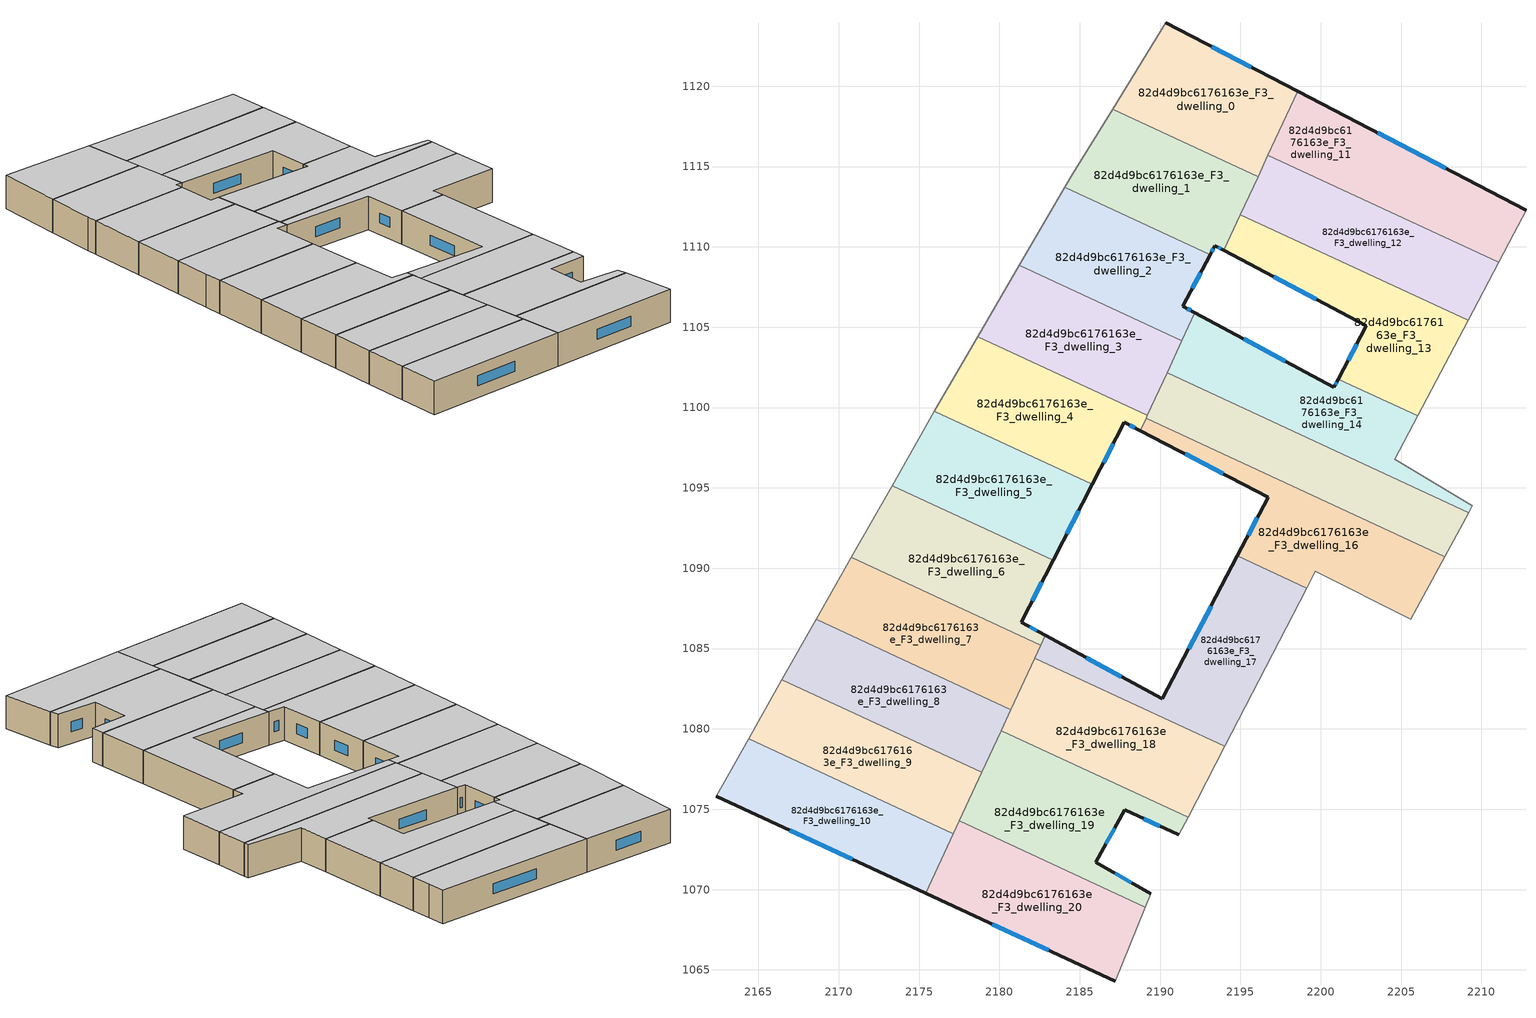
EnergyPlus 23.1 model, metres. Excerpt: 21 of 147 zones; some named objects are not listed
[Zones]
82d4d9bc6176163e_F3_dwelling_0
 floor to 82d4d9bc6176163e_F2_dwelling_0 (EU_floor_Construction): 2198.56,1119.68 2196.1,1114.38 2187.05,1118.58 2190.36,1123.94 z9
 wall outside (EU_wall_Construction): 2198.56,1119.68 2190.36,1123.94 z9:12
 wall to 82d4d9bc6176163e_F3_dwelling_1 (EU_wall_Construction): 2187.05,1118.58 2196.1,1114.38 z9:12
 wall adiabatic (EU_wall_Construction): 2190.36,1123.94 2187.05,1118.58 z9:12
 wall to 82d4d9bc6176163e_F3_dwelling_11 (EU_wall_Construction): 2196.72,1115.71 2198.56,1119.68 z9:12
 wall to 82d4d9bc6176163e_F3_dwelling_12 (EU_wall_Construction): 2196.1,1114.38 2196.72,1115.71 z9:12
 window (EU_Window_Construction): 2195.68,1121.17 2193.23,1122.45 z10.05:10.95
 ceiling to 82d4d9bc6176163e_F4_dwelling_0 (EU_floor_Construction): 2196.1,1114.38 2198.56,1119.68 2190.36,1123.94 2187.05,1118.58 z12
82d4d9bc6176163e_F3_dwelling_1
 floor to 82d4d9bc6176163e_F2_dwelling_1 (EU_floor_Construction): 2196.1,1114.38 2193.97,1109.78 2193.42,1110.07 2193.11,1109.5 2184.06,1113.7 2184.56,1114.54 2187.05,1118.58 z9
 wall outside (EU_wall_Construction): 2193.11,1109.5 2193.42,1110.07 2193.97,1109.78 z9:12
 wall to 82d4d9bc6176163e_F3_dwelling_2 (EU_wall_Construction): 2184.06,1113.7 2193.11,1109.5 z9:12
 wall adiabatic (EU_wall_Construction): 2187.05,1118.58 2184.56,1114.54 2184.06,1113.7 z9:12
 wall to 82d4d9bc6176163e_F3_dwelling_12 (EU_wall_Construction): 2195,1112.01 2196.1,1114.38 z9:12
 wall to 82d4d9bc6176163e_F3_dwelling_13 (EU_wall_Construction): 2193.97,1109.78 2195,1112.01 z9:12
 window (EU_Window_Construction): 2193.61,1109.97 2193.78,1109.88 / 2193.22,1109.7 2193.31,1109.87 z10.05:10.95
 ceiling to 82d4d9bc6176163e_F4_dwelling_1 (EU_floor_Construction): 2193.97,1109.78 2196.1,1114.38 2187.05,1118.58 2184.56,1114.54 2184.06,1113.7 2193.11,1109.5 2193.42,1110.07 z12
82d4d9bc6176163e_F3_dwelling_10
 floor to 82d4d9bc6176163e_F2_dwelling_10 (EU_floor_Construction): 2177.14,1073.49 2175.42,1069.77 2162.37,1075.82 2164.4,1079.4 z9
 wall outside (EU_wall_Construction): 2162.37,1075.82 2175.42,1069.77 z9:12
 wall adiabatic (EU_wall_Construction): 2164.4,1079.4 2162.37,1075.82 z9:12
 wall to 82d4d9bc6176163e_F3_dwelling_9 (EU_wall_Construction): 2177.14,1073.49 2164.4,1079.4 z9:12
 wall to 82d4d9bc6176163e_F3_dwelling_20 (EU_wall_Construction): 2175.42,1069.77 2177.14,1073.49 z9:12
 window (EU_Window_Construction): 2166.94,1073.7 2170.84,1071.89 z10.05:10.95
 ceiling to 82d4d9bc6176163e_F4_dwelling_10 (EU_floor_Construction): 2175.42,1069.77 2177.14,1073.49 2164.4,1079.4 2162.37,1075.82 z12
82d4d9bc6176163e_F3_dwelling_11
 floor to 82d4d9bc6176163e_F2_dwelling_11 (EU_floor_Construction): 2212.78,1112.29 2212.02,1110.81 2211.08,1109.04 2196.72,1115.71 2198.56,1119.68 z9
 wall outside (EU_wall_Construction): 2212.78,1112.29 2198.56,1119.68 z9:12
 wall adiabatic (EU_wall_Construction): 2211.08,1109.04 2212.02,1110.81 2212.78,1112.29 z9:12
 wall to 82d4d9bc6176163e_F3_dwelling_12 (EU_wall_Construction): 2196.72,1115.71 2211.08,1109.04 z9:12
 window (EU_Window_Construction): 2207.79,1114.88 2203.55,1117.09 z10.05:10.95
 ceiling to 82d4d9bc6176163e_F4_dwelling_11 (EU_floor_Construction): 2211.08,1109.04 2212.02,1110.81 2212.78,1112.29 2198.56,1119.68 2196.72,1115.71 z12
82d4d9bc6176163e_F3_dwelling_12
 floor to 82d4d9bc6176163e_F2_dwelling_12 (EU_floor_Construction): 2211.08,1109.04 2209.18,1105.44 2195.01,1112.01 2196.72,1115.71 z9
 wall to 82d4d9bc6176163e_F3_dwelling_13 (EU_wall_Construction): 2195.01,1112.01 2209.18,1105.44 z9:12
 wall adiabatic (EU_wall_Construction): 2209.18,1105.44 2211.08,1109.04 z9:12
 ceiling to 82d4d9bc6176163e_F4_dwelling_12 (EU_floor_Construction): 2209.18,1105.44 2211.08,1109.04 2196.72,1115.71 2195.01,1112.01 z12
82d4d9bc6176163e_F3_dwelling_13
 floor to 82d4d9bc6176163e_F2_dwelling_13 (EU_floor_Construction): 2209.18,1105.44 2206.03,1099.48 2201.09,1101.77 2202.85,1105.1 2193.97,1109.78 2195.01,1112.01 z9
 wall outside (EU_wall_Construction): 2193.97,1109.78 2202.85,1105.1 2201.09,1101.77 z9:12
 wall adiabatic (EU_wall_Construction): 2206.03,1099.48 2209.18,1105.44 z9:12
 wall to 82d4d9bc6176163e_F3_dwelling_14 (EU_wall_Construction): 2201.09,1101.77 2206.03,1099.48 z9:12
 window (EU_Window_Construction): 2202.23,1103.94 2201.71,1102.94 / 2197.08,1108.14 2199.73,1106.74 z10.05:10.95
 ceiling to 82d4d9bc6176163e_F4_dwelling_13 (EU_floor_Construction): 2206.03,1099.48 2209.18,1105.44 2195.01,1112.01 2193.97,1109.78 2202.85,1105.1 2201.09,1101.77 z12
82d4d9bc6176163e_F3_dwelling_14
 floor to 82d4d9bc6176163e_F2_dwelling_14 (EU_floor_Construction): 2206.03,1099.48 2204.6,1096.77 2209.44,1093.89 2209.2,1093.46 2190.44,1102.16 2192.17,1105.9 2200.82,1101.25 2201.09,1101.77 z9
 wall outside (EU_wall_Construction): 2201.09,1101.77 2200.82,1101.25 2192.17,1105.9 z9:12
 wall adiabatic (EU_wall_Construction): 2209.2,1093.46 2209.44,1093.89 2204.6,1096.77 2206.03,1099.48 z9:12
 wall to 82d4d9bc6176163e_F3_dwelling_15 (EU_wall_Construction): 2190.44,1102.16 2209.2,1093.46 z9:12
 wall to 82d4d9bc6176163e_F3_dwelling_3 (EU_wall_Construction): 2191.36,1104.15 2190.44,1102.16 z9:12
 wall to 82d4d9bc6176163e_F3_dwelling_2 (EU_wall_Construction): 2192.17,1105.9 2191.36,1104.15 z9:12
 window (EU_Window_Construction): 2197.78,1102.88 2195.2,1104.27 / 2200.99,1101.59 2200.91,1101.43 z10.05:10.95
 ceiling to 82d4d9bc6176163e_F4_dwelling_14 (EU_floor_Construction): 2209.2,1093.46 2209.44,1093.89 2204.6,1096.77 2206.03,1099.48 2201.09,1101.77 2200.82,1101.25 2192.17,1105.9 2190.44,1102.16 z12
82d4d9bc6176163e_F3_dwelling_15
 floor to 82d4d9bc6176163e_F2_dwelling_15 (EU_floor_Construction): 2209.2,1093.46 2207.72,1090.72 2189.13,1099.34 2190.44,1102.16 z9
 wall adiabatic (EU_wall_Construction): 2207.72,1090.72 2209.2,1093.46 z9:12
 wall to 82d4d9bc6176163e_F3_dwelling_16 (EU_wall_Construction): 2189.13,1099.34 2207.72,1090.72 z9:12
 wall to 82d4d9bc6176163e_F3_dwelling_4 (EU_wall_Construction): 2189.21,1099.52 2189.13,1099.34 z9:12
 wall to 82d4d9bc6176163e_F3_dwelling_3 (EU_wall_Construction): 2190.44,1102.16 2189.21,1099.52 z9:12
 ceiling to 82d4d9bc6176163e_F4_dwelling_15 (EU_floor_Construction): 2207.72,1090.72 2209.2,1093.46 2190.44,1102.16 2189.13,1099.34 z12
82d4d9bc6176163e_F3_dwelling_16
 floor to 82d4d9bc6176163e_F2_dwelling_16 (EU_floor_Construction): 2207.72,1090.72 2205.61,1086.82 2199.67,1089.8 2199.13,1088.77 2194.81,1090.77 2196.73,1094.41 2188.77,1098.57 2189.13,1099.34 z9
 wall outside (EU_wall_Construction): 2188.77,1098.57 2196.73,1094.41 2194.81,1090.77 z9:12
 wall to 82d4d9bc6176163e_F3_dwelling_17 (EU_wall_Construction): 2194.81,1090.77 2199.13,1088.77 z9:12
 wall adiabatic (EU_wall_Construction): 2199.13,1088.77 2199.67,1089.8 2205.61,1086.82 2207.72,1090.72 z9:12
 wall to 82d4d9bc6176163e_F3_dwelling_4 (EU_wall_Construction): 2189.13,1099.34 2188.77,1098.57 z9:12
 window (EU_Window_Construction): 2196.05,1093.14 2195.48,1092.05 / 2191.56,1097.11 2193.94,1095.87 z10.05:10.95
 ceiling to 82d4d9bc6176163e_F4_dwelling_16 (EU_floor_Construction): 2205.61,1086.82 2207.72,1090.72 2189.13,1099.34 2188.77,1098.57 2196.73,1094.41 2194.81,1090.77 2199.13,1088.77 2199.67,1089.8 z12
82d4d9bc6176163e_F3_dwelling_17
 floor to 82d4d9bc6176163e_F2_dwelling_17 (EU_floor_Construction): 2199.13,1088.77 2194.03,1078.91 2182.2,1084.39 2182.86,1085.83 2190.14,1081.87 2194.81,1090.77 z9
 wall outside (EU_wall_Construction): 2194.81,1090.77 2190.14,1081.87 2182.86,1085.83 z9:12
 wall adiabatic (EU_wall_Construction): 2194.03,1078.91 2199.13,1088.77 z9:12
 wall to 82d4d9bc6176163e_F3_dwelling_18 (EU_wall_Construction): 2182.2,1084.39 2194.03,1078.91 z9:12
 wall to 82d4d9bc6176163e_F3_dwelling_7 (EU_wall_Construction): 2182.58,1085.21 2182.2,1084.39 z9:12
 wall to 82d4d9bc6176163e_F3_dwelling_6 (EU_wall_Construction): 2182.86,1085.83 2182.58,1085.21 z9:12
 window (EU_Window_Construction): 2187.59,1083.26 2185.41,1084.44 / 2193.17,1087.65 2191.78,1084.99 z10.05:10.95
 ceiling to 82d4d9bc6176163e_F4_dwelling_17 (EU_floor_Construction): 2194.03,1078.91 2199.13,1088.77 2194.81,1090.77 2190.14,1081.87 2182.86,1085.83 2182.2,1084.39 z12
82d4d9bc6176163e_F3_dwelling_18
 floor to 82d4d9bc6176163e_F2_dwelling_18 (EU_floor_Construction): 2194.03,1078.91 2191.75,1074.5 2180.11,1079.9 2182.2,1084.39 z9
 wall adiabatic (EU_wall_Construction): 2191.75,1074.5 2194.03,1078.91 z9:12
 wall to 82d4d9bc6176163e_F3_dwelling_19 (EU_wall_Construction): 2180.11,1079.9 2191.75,1074.5 z9:12
 wall to 82d4d9bc6176163e_F3_dwelling_8 (EU_wall_Construction): 2180.72,1081.2 2180.11,1079.9 z9:12
 wall to 82d4d9bc6176163e_F3_dwelling_7 (EU_wall_Construction): 2182.2,1084.39 2180.72,1081.2 z9:12
 ceiling to 82d4d9bc6176163e_F4_dwelling_18 (EU_floor_Construction): 2191.75,1074.5 2194.03,1078.91 2182.2,1084.39 2180.11,1079.9 z12
82d4d9bc6176163e_F3_dwelling_19
 floor to 82d4d9bc6176163e_F2_dwelling_19 (EU_floor_Construction): 2191.75,1074.5 2191.18,1073.4 2187.8,1074.97 2186.01,1071.7 2189.42,1069.73 2189.08,1068.92 2177.51,1074.28 2180.11,1079.9 z9
 wall outside (EU_wall_Construction): 2189.42,1069.73 2186.01,1071.7 2187.8,1074.97 2191.18,1073.4 z9:12
 wall adiabatic (EU_wall_Construction): 2189.08,1068.92 2189.42,1069.73 / 2191.18,1073.4 2191.75,1074.5 z9:12
 wall to 82d4d9bc6176163e_F3_dwelling_20 (EU_wall_Construction): 2177.51,1074.28 2189.08,1068.92 z9:12
 wall to 82d4d9bc6176163e_F3_dwelling_9 (EU_wall_Construction): 2178.9,1077.29 2177.51,1074.28 z9:12
 wall to 82d4d9bc6176163e_F3_dwelling_8 (EU_wall_Construction): 2180.11,1079.9 2178.9,1077.29 z9:12
 window (EU_Window_Construction): 2188.22,1070.42 2187.2,1071.01 / 2188.98,1074.42 2189.99,1073.95 / 2186.63,1072.85 2187.17,1073.83 z10.05:10.95
 ceiling to 82d4d9bc6176163e_F4_dwelling_19 (EU_floor_Construction): 2189.42,1069.73 2186.01,1071.7 2187.8,1074.97 2191.18,1073.4 2191.75,1074.5 2180.11,1079.9 2177.51,1074.28 2189.08,1068.92 z12
82d4d9bc6176163e_F3_dwelling_2
 floor to 82d4d9bc6176163e_F2_dwelling_2 (EU_floor_Construction): 2193.11,1109.5 2191.43,1106.3 2192.17,1105.9 2191.36,1104.15 2181.23,1108.85 2184.06,1113.7 z9
 wall outside (EU_wall_Construction): 2192.17,1105.9 2191.43,1106.3 2193.11,1109.5 z9:12
 wall to 82d4d9bc6176163e_F3_dwelling_3 (EU_wall_Construction): 2181.23,1108.85 2191.36,1104.15 z9:12
 wall adiabatic (EU_wall_Construction): 2184.06,1113.7 2181.23,1108.85 z9:12
 window (EU_Window_Construction): 2191.91,1106.04 2191.69,1106.16 / 2192.02,1107.42 2192.52,1108.38 z10.05:10.95
 ceiling to 82d4d9bc6176163e_F4_dwelling_2 (EU_floor_Construction): 2191.36,1104.15 2192.17,1105.9 2191.43,1106.3 2193.11,1109.5 2184.06,1113.7 2181.23,1108.85 z12
82d4d9bc6176163e_F3_dwelling_20
 floor to 82d4d9bc6176163e_F2_dwelling_20 (EU_floor_Construction): 2189.08,1068.92 2187.21,1064.3 2175.42,1069.77 2177.51,1074.28 z9
 wall outside (EU_wall_Construction): 2175.42,1069.77 2187.21,1064.3 z9:12
 wall adiabatic (EU_wall_Construction): 2187.21,1064.3 2189.08,1068.92 z9:12
 wall to 82d4d9bc6176163e_F3_dwelling_9 (EU_wall_Construction): 2177.51,1074.28 2177.14,1073.49 z9:12
 window (EU_Window_Construction): 2179.55,1067.85 2183.07,1066.22 z10.05:10.95
 ceiling to 82d4d9bc6176163e_F4_dwelling_20 (EU_floor_Construction): 2187.21,1064.3 2189.08,1068.92 2177.51,1074.28 2175.42,1069.77 z12
82d4d9bc6176163e_F3_dwelling_3
 floor to 82d4d9bc6176163e_F2_dwelling_3 (EU_floor_Construction): 2191.36,1104.15 2189.21,1099.52 2178.65,1104.42 2181.23,1108.85 z9
 wall to 82d4d9bc6176163e_F3_dwelling_4 (EU_wall_Construction): 2178.65,1104.42 2189.21,1099.52 z9:12
 wall adiabatic (EU_wall_Construction): 2181.23,1108.85 2178.65,1104.42 z9:12
 ceiling to 82d4d9bc6176163e_F4_dwelling_3 (EU_floor_Construction): 2189.21,1099.52 2191.36,1104.15 2181.23,1108.85 2178.65,1104.42 z12
82d4d9bc6176163e_F3_dwelling_4
 floor to 82d4d9bc6176163e_F2_dwelling_4 (EU_floor_Construction): 2189.21,1099.52 2188.77,1098.57 2187.78,1099.09 2185.79,1095.22 2175.96,1099.78 2176.81,1101.26 2178.65,1104.42 z9
 wall outside (EU_wall_Construction): 2185.79,1095.22 2187.78,1099.09 2188.77,1098.57 z9:12
 wall adiabatic (EU_wall_Construction): 2178.65,1104.42 2176.81,1101.26 2175.96,1099.78 z9:12
 wall to 82d4d9bc6176163e_F3_dwelling_5 (EU_wall_Construction): 2175.96,1099.78 2185.79,1095.22 z9:12
 window (EU_Window_Construction): 2188.13,1098.91 2188.42,1098.75 / 2186.48,1096.58 2187.08,1097.74 z10.05:10.95
 ceiling to 82d4d9bc6176163e_F4_dwelling_4 (EU_floor_Construction): 2188.77,1098.57 2189.21,1099.52 2178.65,1104.42 2176.81,1101.26 2175.96,1099.78 2185.79,1095.22 2187.78,1099.09 z12
82d4d9bc6176163e_F3_dwelling_5
 floor to 82d4d9bc6176163e_F2_dwelling_5 (EU_floor_Construction): 2185.79,1095.22 2183.34,1090.49 2173.33,1095.13 2175.96,1099.78 z9
 wall outside (EU_wall_Construction): 2183.34,1090.49 2185.79,1095.22 z9:12
 wall to 82d4d9bc6176163e_F3_dwelling_6 (EU_wall_Construction): 2173.33,1095.13 2183.34,1090.49 z9:12
 wall adiabatic (EU_wall_Construction): 2175.96,1099.78 2173.33,1095.13 z9:12
 window (EU_Window_Construction): 2184.2,1092.15 2184.93,1093.56 z10.05:10.95
 ceiling to 82d4d9bc6176163e_F4_dwelling_5 (EU_floor_Construction): 2183.34,1090.49 2185.79,1095.22 2175.96,1099.78 2173.33,1095.13 z12
82d4d9bc6176163e_F3_dwelling_6
 floor to 82d4d9bc6176163e_F2_dwelling_6 (EU_floor_Construction): 2183.34,1090.49 2181.37,1086.64 2182.86,1085.83 2182.58,1085.21 2170.8,1090.67 2173.33,1095.13 z9
 wall outside (EU_wall_Construction): 2182.86,1085.83 2181.37,1086.64 2183.34,1090.49 z9:12
 wall to 82d4d9bc6176163e_F3_dwelling_7 (EU_wall_Construction): 2170.8,1090.67 2182.58,1085.21 z9:12
 wall adiabatic (EU_wall_Construction): 2173.33,1095.13 2170.8,1090.67 z9:12
 window (EU_Window_Construction): 2182.34,1086.12 2181.89,1086.36 / 2182.06,1087.99 2182.65,1089.14 z10.05:10.95
 ceiling to 82d4d9bc6176163e_F4_dwelling_6 (EU_floor_Construction): 2182.58,1085.21 2182.86,1085.83 2181.37,1086.64 2183.34,1090.49 2173.33,1095.13 2170.8,1090.67 z12
82d4d9bc6176163e_F3_dwelling_7
 floor to 82d4d9bc6176163e_F2_dwelling_7 (EU_floor_Construction): 2182.58,1085.21 2180.71,1081.2 2168.6,1086.82 2170.8,1090.67 z9
 wall to 82d4d9bc6176163e_F3_dwelling_8 (EU_wall_Construction): 2168.6,1086.82 2180.71,1081.2 z9:12
 wall adiabatic (EU_wall_Construction): 2170.8,1090.67 2168.6,1086.82 z9:12
 ceiling to 82d4d9bc6176163e_F4_dwelling_7 (EU_floor_Construction): 2180.71,1081.2 2182.58,1085.21 2170.8,1090.67 2168.6,1086.82 z12
82d4d9bc6176163e_F3_dwelling_8
 floor to 82d4d9bc6176163e_F2_dwelling_8 (EU_floor_Construction): 2180.71,1081.2 2178.9,1077.29 2166.47,1083.06 2168.6,1086.82 z9
 wall to 82d4d9bc6176163e_F3_dwelling_9 (EU_wall_Construction): 2166.47,1083.06 2178.9,1077.29 z9:12
 wall adiabatic (EU_wall_Construction): 2168.6,1086.82 2166.47,1083.06 z9:12
 ceiling to 82d4d9bc6176163e_F4_dwelling_8 (EU_floor_Construction): 2178.9,1077.29 2180.71,1081.2 2168.6,1086.82 2166.47,1083.06 z12
82d4d9bc6176163e_F3_dwelling_9
 floor to 82d4d9bc6176163e_F2_dwelling_9 (EU_floor_Construction): 2178.9,1077.29 2177.14,1073.49 2164.4,1079.4 2166.47,1083.06 z9
 wall adiabatic (EU_wall_Construction): 2166.47,1083.06 2164.4,1079.4 z9:12
 ceiling to 82d4d9bc6176163e_F4_dwelling_9 (EU_floor_Construction): 2177.14,1073.49 2178.9,1077.29 2166.47,1083.06 2164.4,1079.4 z12
[Building]
EU S2 Campaign: North Axis=0; Terrain=City; Solar Distribution=FullExterior
[Site:Location]
Bologna: Latitude=44.5; Longitude=11.25; Time Zone=1; Elevation=37
[SizingPeriod:WeatherFileDays]
AnnualSizingPeriod: Begin Month=1; Begin Day of Month=1; End Month=12; End Day of Month=31; Day of Week for Start Day=Monday; Use Weather File Daylight Saving Period=No; Use Weather File Rain and Snow Indicators=No
[MATERIAL]
EU_InternalMass_Material: Roughness=MediumRough; Thickness=0.1; Conductivity=1; Density=1800; Specific Heat=900; Thermal Absorptance=0.9; Solar Absorptance=0.7; Visible Absorptance=0.7
[MATERIAL:NOMASS] Roughness=MediumRough; Thermal Absorptance=0.9; Solar Absorptance=0.7; Visible Absorptance=0.7
Name | Thermal Resistance
EU_wall_NoMass | 0.890213
EU_floor_NoMass | 0.79516
[WINDOWMATERIAL:SIMPLEGLAZINGSYSTEM]
EU_Window_SimpleGlazing: UFactor=4.49146; Solar Heat Gain Coefficient=0.85; Visible Transmittance=0.85
[CONSTRUCTION]
EU_wall_Construction: EU_wall_NoMass
EU_floor_Construction: EU_floor_NoMass
EU_Window_Construction: EU_Window_SimpleGlazing
EU_InternalMass_Construction: EU_InternalMass_Material
[ZONE] Type=1; Multiplier=1; Ceiling Height=autocalculate; Floor Area=autocalculate; Part of Total Floor Area=Yes
Name | Volume
82d4d9bc6176163e_F3_dwelling_0; 82d4d9bc6176163e_F3_dwelling_5; 82d4d9bc6176163e_F3_dwelling_9 | 174.677
82d4d9bc6176163e_F3_dwelling_1 | 174.683
82d4d9bc6176163e_F3_dwelling_10 | 174.68
82d4d9bc6176163e_F3_dwelling_11 | 192.13
82d4d9bc6176163e_F3_dwelling_12 | 192.109
82d4d9bc6176163e_F3_dwelling_13 | 192.175
82d4d9bc6176163e_F3_dwelling_14 | 192.135
82d4d9bc6176163e_F3_dwelling_15 | 192.149
82d4d9bc6176163e_F3_dwelling_16 | 192.125
82d4d9bc6176163e_F3_dwelling_17 | 192.091
82d4d9bc6176163e_F3_dwelling_18 | 192.19
82d4d9bc6176163e_F3_dwelling_19 | 192.108
82d4d9bc6176163e_F3_dwelling_2 | 174.659
82d4d9bc6176163e_F3_dwelling_20 | 192.158
82d4d9bc6176163e_F3_dwelling_3 | 174.689
82d4d9bc6176163e_F3_dwelling_4 | 174.675
82d4d9bc6176163e_F3_dwelling_6 | 174.65
82d4d9bc6176163e_F3_dwelling_7 | 174.697
82d4d9bc6176163e_F3_dwelling_8 | 174.664
[INTERNALMASS] Construction=EU_InternalMass_Construction
Name | Zone or ZoneList | Surface Area
82d4d9bc6176163e_F3_dwelling_0_EU_InternalMass | 82d4d9bc6176163e_F3_dwelling_0 | 58.2256
82d4d9bc6176163e_F3_dwelling_1_EU_InternalMass | 82d4d9bc6176163e_F3_dwelling_1 | 58.2282
82d4d9bc6176163e_F3_dwelling_2_EU_InternalMass | 82d4d9bc6176163e_F3_dwelling_2 | 58.2197
82d4d9bc6176163e_F3_dwelling_3_EU_InternalMass | 82d4d9bc6176163e_F3_dwelling_3 | 58.2299
82d4d9bc6176163e_F3_dwelling_4_EU_InternalMass | 82d4d9bc6176163e_F3_dwelling_4 | 58.2249
82d4d9bc6176163e_F3_dwelling_5_EU_InternalMass | 82d4d9bc6176163e_F3_dwelling_5 | 58.2256
82d4d9bc6176163e_F3_dwelling_6_EU_InternalMass | 82d4d9bc6176163e_F3_dwelling_6 | 58.2166
82d4d9bc6176163e_F3_dwelling_7_EU_InternalMass | 82d4d9bc6176163e_F3_dwelling_7 | 58.2326
82d4d9bc6176163e_F3_dwelling_8_EU_InternalMass | 82d4d9bc6176163e_F3_dwelling_8 | 58.221
82d4d9bc6176163e_F3_dwelling_9_EU_InternalMass | 82d4d9bc6176163e_F3_dwelling_9 | 58.2258
82d4d9bc6176163e_F3_dwelling_10_EU_InternalMass | 82d4d9bc6176163e_F3_dwelling_10 | 58.2263
82d4d9bc6176163e_F3_dwelling_11_EU_InternalMass | 82d4d9bc6176163e_F3_dwelling_11 | 64.0431
82d4d9bc6176163e_F3_dwelling_12_EU_InternalMass | 82d4d9bc6176163e_F3_dwelling_12 | 64.0367
82d4d9bc6176163e_F3_dwelling_13_EU_InternalMass | 82d4d9bc6176163e_F3_dwelling_13 | 64.0586
82d4d9bc6176163e_F3_dwelling_14_EU_InternalMass | 82d4d9bc6176163e_F3_dwelling_14 | 64.0445
82d4d9bc6176163e_F3_dwelling_15_EU_InternalMass | 82d4d9bc6176163e_F3_dwelling_15 | 64.05
82d4d9bc6176163e_F3_dwelling_16_EU_InternalMass | 82d4d9bc6176163e_F3_dwelling_16 | 64.0419
82d4d9bc6176163e_F3_dwelling_17_EU_InternalMass | 82d4d9bc6176163e_F3_dwelling_17 | 64.0303
82d4d9bc6176163e_F3_dwelling_18_EU_InternalMass | 82d4d9bc6176163e_F3_dwelling_18 | 64.0635
82d4d9bc6176163e_F3_dwelling_19_EU_InternalMass | 82d4d9bc6176163e_F3_dwelling_19 | 64.0353
82d4d9bc6176163e_F3_dwelling_20_EU_InternalMass | 82d4d9bc6176163e_F3_dwelling_20 | 64.0557
[OTHEREQUIPMENT] Fuel Type=Electricity; Design Level Calculation Method=Watts/Area; Power per Zone Floor Area=1; Fraction Latent=0; Fraction Radiant=0; Fraction Lost=0; Carbon Dioxide Generation Rate=0; EndUse Subcategory=EU_Step8_InternalGains
Name | Zone or ZoneList or Space or SpaceList | Schedule
EU_Step8_InternalGain_82d4d9bc6176163e_F3_dwelling_0_f000 | 82d4d9bc6176163e_F3_dwelling_0 | EU_Step8_GainSchedule_82d4d9bc6176163e_F3_dwelling_0_f000
EU_Step8_InternalGain_82d4d9bc6176163e_F3_dwelling_1_f000 | 82d4d9bc6176163e_F3_dwelling_1 | EU_Step8_GainSchedule_82d4d9bc6176163e_F3_dwelling_1_f000
EU_Step8_InternalGain_82d4d9bc6176163e_F3_dwelling_2_f000 | 82d4d9bc6176163e_F3_dwelling_2 | EU_Step8_GainSchedule_82d4d9bc6176163e_F3_dwelling_2_f000
EU_Step8_InternalGain_82d4d9bc6176163e_F3_dwelling_3_f000 | 82d4d9bc6176163e_F3_dwelling_3 | EU_Step8_GainSchedule_82d4d9bc6176163e_F3_dwelling_3_f000
EU_Step8_InternalGain_82d4d9bc6176163e_F3_dwelling_4_f000 | 82d4d9bc6176163e_F3_dwelling_4 | EU_Step8_GainSchedule_82d4d9bc6176163e_F3_dwelling_4_f000
EU_Step8_InternalGain_82d4d9bc6176163e_F3_dwelling_5_f000 | 82d4d9bc6176163e_F3_dwelling_5 | EU_Step8_GainSchedule_82d4d9bc6176163e_F3_dwelling_5_f000
EU_Step8_InternalGain_82d4d9bc6176163e_F3_dwelling_6_f000 | 82d4d9bc6176163e_F3_dwelling_6 | EU_Step8_GainSchedule_82d4d9bc6176163e_F3_dwelling_6_f000
EU_Step8_InternalGain_82d4d9bc6176163e_F3_dwelling_7_f000 | 82d4d9bc6176163e_F3_dwelling_7 | EU_Step8_GainSchedule_82d4d9bc6176163e_F3_dwelling_7_f000
EU_Step8_InternalGain_82d4d9bc6176163e_F3_dwelling_8_f000 | 82d4d9bc6176163e_F3_dwelling_8 | EU_Step8_GainSchedule_82d4d9bc6176163e_F3_dwelling_8_f000
EU_Step8_InternalGain_82d4d9bc6176163e_F3_dwelling_9_f000 | 82d4d9bc6176163e_F3_dwelling_9 | EU_Step8_GainSchedule_82d4d9bc6176163e_F3_dwelling_9_f000
EU_Step8_InternalGain_82d4d9bc6176163e_F3_dwelling_10_f000 | 82d4d9bc6176163e_F3_dwelling_10 | EU_Step8_GainSchedule_82d4d9bc6176163e_F3_dwelling_10_f000
EU_Step8_InternalGain_82d4d9bc6176163e_F3_dwelling_11_f000 | 82d4d9bc6176163e_F3_dwelling_11 | EU_Step8_GainSchedule_82d4d9bc6176163e_F3_dwelling_11_f000
EU_Step8_InternalGain_82d4d9bc6176163e_F3_dwelling_12_f000 | 82d4d9bc6176163e_F3_dwelling_12 | EU_Step8_GainSchedule_82d4d9bc6176163e_F3_dwelling_12_f000
EU_Step8_InternalGain_82d4d9bc6176163e_F3_dwelling_13_f000 | 82d4d9bc6176163e_F3_dwelling_13 | EU_Step8_GainSchedule_82d4d9bc6176163e_F3_dwelling_13_f000
EU_Step8_InternalGain_82d4d9bc6176163e_F3_dwelling_14_f000 | 82d4d9bc6176163e_F3_dwelling_14 | EU_Step8_GainSchedule_82d4d9bc6176163e_F3_dwelling_14_f000
EU_Step8_InternalGain_82d4d9bc6176163e_F3_dwelling_15_f000 | 82d4d9bc6176163e_F3_dwelling_15 | EU_Step8_GainSchedule_82d4d9bc6176163e_F3_dwelling_15_f000
EU_Step8_InternalGain_82d4d9bc6176163e_F3_dwelling_16_f000 | 82d4d9bc6176163e_F3_dwelling_16 | EU_Step8_GainSchedule_82d4d9bc6176163e_F3_dwelling_16_f000
EU_Step8_InternalGain_82d4d9bc6176163e_F3_dwelling_17_f000 | 82d4d9bc6176163e_F3_dwelling_17 | EU_Step8_GainSchedule_82d4d9bc6176163e_F3_dwelling_17_f000
EU_Step8_InternalGain_82d4d9bc6176163e_F3_dwelling_18_f000 | 82d4d9bc6176163e_F3_dwelling_18 | EU_Step8_GainSchedule_82d4d9bc6176163e_F3_dwelling_18_f000
EU_Step8_InternalGain_82d4d9bc6176163e_F3_dwelling_19_f000 | 82d4d9bc6176163e_F3_dwelling_19 | EU_Step8_GainSchedule_82d4d9bc6176163e_F3_dwelling_19_f000
EU_Step8_InternalGain_82d4d9bc6176163e_F3_dwelling_20_f000 | 82d4d9bc6176163e_F3_dwelling_20 | EU_Step8_GainSchedule_82d4d9bc6176163e_F3_dwelling_20_f000
[ZONEVENTILATION:DESIGNFLOWRATE] Schedule=EU_AlwaysOn; Design Flow Rate Calculation Method=AirChanges/Hour; Air Changes per Hour=0.718634; Ventilation Type=Natural; Fan Pressure Rise=0; Fan Total Efficiency=1; Constant Term Coefficient=1; Temperature Term Coefficient=0; Velocity Term Coefficient=0; Velocity Squared Term Coefficient=0; Minimum Indoor Temperature=-100; Maximum Indoor Temperature=100; Delta Temperature=-100; Minimum Outdoor Temperature=-100; Maximum Outdoor Temperature=100; Maximum Wind Speed=40
Name | Zone or ZoneList or Space or SpaceList
EU_ConstantAir_82d4d9bc6176163e_F3_dwelling_0 | 82d4d9bc6176163e_F3_dwelling_0
EU_ConstantAir_82d4d9bc6176163e_F3_dwelling_1 | 82d4d9bc6176163e_F3_dwelling_1
EU_ConstantAir_82d4d9bc6176163e_F3_dwelling_2 | 82d4d9bc6176163e_F3_dwelling_2
EU_ConstantAir_82d4d9bc6176163e_F3_dwelling_3 | 82d4d9bc6176163e_F3_dwelling_3
EU_ConstantAir_82d4d9bc6176163e_F3_dwelling_4 | 82d4d9bc6176163e_F3_dwelling_4
EU_ConstantAir_82d4d9bc6176163e_F3_dwelling_5 | 82d4d9bc6176163e_F3_dwelling_5
EU_ConstantAir_82d4d9bc6176163e_F3_dwelling_6 | 82d4d9bc6176163e_F3_dwelling_6
EU_ConstantAir_82d4d9bc6176163e_F3_dwelling_7 | 82d4d9bc6176163e_F3_dwelling_7
EU_ConstantAir_82d4d9bc6176163e_F3_dwelling_8 | 82d4d9bc6176163e_F3_dwelling_8
EU_ConstantAir_82d4d9bc6176163e_F3_dwelling_9 | 82d4d9bc6176163e_F3_dwelling_9
EU_ConstantAir_82d4d9bc6176163e_F3_dwelling_10 | 82d4d9bc6176163e_F3_dwelling_10
EU_ConstantAir_82d4d9bc6176163e_F3_dwelling_11 | 82d4d9bc6176163e_F3_dwelling_11
EU_ConstantAir_82d4d9bc6176163e_F3_dwelling_12 | 82d4d9bc6176163e_F3_dwelling_12
EU_ConstantAir_82d4d9bc6176163e_F3_dwelling_13 | 82d4d9bc6176163e_F3_dwelling_13
EU_ConstantAir_82d4d9bc6176163e_F3_dwelling_14 | 82d4d9bc6176163e_F3_dwelling_14
EU_ConstantAir_82d4d9bc6176163e_F3_dwelling_15 | 82d4d9bc6176163e_F3_dwelling_15
EU_ConstantAir_82d4d9bc6176163e_F3_dwelling_16 | 82d4d9bc6176163e_F3_dwelling_16
EU_ConstantAir_82d4d9bc6176163e_F3_dwelling_17 | 82d4d9bc6176163e_F3_dwelling_17
EU_ConstantAir_82d4d9bc6176163e_F3_dwelling_18 | 82d4d9bc6176163e_F3_dwelling_18
EU_ConstantAir_82d4d9bc6176163e_F3_dwelling_19 | 82d4d9bc6176163e_F3_dwelling_19
EU_ConstantAir_82d4d9bc6176163e_F3_dwelling_20 | 82d4d9bc6176163e_F3_dwelling_20
[HVACTEMPLATE:ZONE:IDEALLOADSAIRSYSTEM] System Availability Schedule=EU_AlwaysOn; Maximum Heating Supply Air Temperature=50; Minimum Cooling Supply Air Temperature=13; Maximum Heating Supply Air Humidity Ratio=0.0156; Minimum Cooling Supply Air Humidity Ratio=0.0077; Heating Limit=NoLimit; Cooling Limit=NoLimit; Heating Availability Schedule=EU_AlwaysOn; Cooling Availability Schedule=EU_CoolingOff; Dehumidification Control Type=ConstantSensibleHeatRatio; Cooling Sensible Heat Ratio=0.7; Dehumidification Setpoint=60; Humidification Control Type=None; Humidification Setpoint=30; Outdoor Air Method=None; Outdoor Air Flow Rate per Person=0.00944; Outdoor Air Flow Rate per Zone Floor Area=0; Outdoor Air Flow Rate per Zone=0; Demand Controlled Ventilation Type=None; Outdoor Air Economizer Type=NoEconomizer; Heat Recovery Type=None; Sensible Heat Recovery Effectiveness=0.7; Latent Heat Recovery Effectiveness=0.65
Name | Template Thermostat
82d4d9bc6176163e_F3_dwelling_0 | EU_HeatOnly_82d4d9bc6176163e_F3_dwelling_0
82d4d9bc6176163e_F3_dwelling_1 | EU_HeatOnly_82d4d9bc6176163e_F3_dwelling_1
82d4d9bc6176163e_F3_dwelling_2 | EU_HeatOnly_82d4d9bc6176163e_F3_dwelling_2
82d4d9bc6176163e_F3_dwelling_3 | EU_HeatOnly_82d4d9bc6176163e_F3_dwelling_3
82d4d9bc6176163e_F3_dwelling_4 | EU_HeatOnly_82d4d9bc6176163e_F3_dwelling_4
82d4d9bc6176163e_F3_dwelling_5 | EU_HeatOnly_82d4d9bc6176163e_F3_dwelling_5
82d4d9bc6176163e_F3_dwelling_6 | EU_HeatOnly_82d4d9bc6176163e_F3_dwelling_6
82d4d9bc6176163e_F3_dwelling_7 | EU_HeatOnly_82d4d9bc6176163e_F3_dwelling_7
82d4d9bc6176163e_F3_dwelling_8 | EU_HeatOnly_82d4d9bc6176163e_F3_dwelling_8
82d4d9bc6176163e_F3_dwelling_9 | EU_HeatOnly_82d4d9bc6176163e_F3_dwelling_9
82d4d9bc6176163e_F3_dwelling_10 | EU_HeatOnly_82d4d9bc6176163e_F3_dwelling_10
82d4d9bc6176163e_F3_dwelling_11 | EU_HeatOnly_82d4d9bc6176163e_F3_dwelling_11
82d4d9bc6176163e_F3_dwelling_12 | EU_HeatOnly_82d4d9bc6176163e_F3_dwelling_12
82d4d9bc6176163e_F3_dwelling_13 | EU_HeatOnly_82d4d9bc6176163e_F3_dwelling_13
82d4d9bc6176163e_F3_dwelling_14 | EU_HeatOnly_82d4d9bc6176163e_F3_dwelling_14
82d4d9bc6176163e_F3_dwelling_15 | EU_HeatOnly_82d4d9bc6176163e_F3_dwelling_15
82d4d9bc6176163e_F3_dwelling_16 | EU_HeatOnly_82d4d9bc6176163e_F3_dwelling_16
82d4d9bc6176163e_F3_dwelling_17 | EU_HeatOnly_82d4d9bc6176163e_F3_dwelling_17
82d4d9bc6176163e_F3_dwelling_18 | EU_HeatOnly_82d4d9bc6176163e_F3_dwelling_18
82d4d9bc6176163e_F3_dwelling_19 | EU_HeatOnly_82d4d9bc6176163e_F3_dwelling_19
82d4d9bc6176163e_F3_dwelling_20 | EU_HeatOnly_82d4d9bc6176163e_F3_dwelling_20
[SIZING:ZONE] Zone Cooling Design Supply Air Temperature Input Method=SupplyAirTemperature; Zone Cooling Design Supply Air Temperature=13; Zone Heating Design Supply Air Temperature Input Method=SupplyAirTemperature; Zone Heating Design Supply Air Temperature=50; Zone Cooling Design Supply Air Humidity Ratio=0.008; Zone Heating Design Supply Air Humidity Ratio=0.008; Cooling Design Air Flow Method=DesignDay; Cooling Design Air Flow Rate=0; Cooling Minimum Air Flow per Zone Floor Area=0.000762; Cooling Minimum Air Flow=0; Cooling Minimum Air Flow Fraction=0.2; Heating Design Air Flow Method=DesignDay; Heating Design Air Flow Rate=0; Heating Maximum Air Flow per Zone Floor Area=0.002032; Heating Maximum Air Flow=0.141576; Heating Maximum Air Flow Fraction=0.3; Account for Dedicated Outdoor Air System=No; Dedicated Outdoor Air System Control Strategy=NeutralSupplyAir; Dedicated Outdoor Air Low Setpoint Temperature for Design=autosize; Dedicated Outdoor Air High Setpoint Temperature for Design=autosize; Zone Load Sizing Method=Sensible Load Only No Latent Load; Zone Latent Cooling Design Supply Air Humidity Ratio Input Method=HumidityRatioDifference; Zone Cooling Design Supply Air Humidity Ratio Difference=0.005; Zone Latent Heating Design Supply Air Humidity Ratio Input Method=HumidityRatioDifference; Zone Humidification Design Supply Air Humidity Ratio Difference=0.005
82d4d9bc6176163e_F3_dwelling_0; 82d4d9bc6176163e_F3_dwelling_1; 82d4d9bc6176163e_F3_dwelling_2; 82d4d9bc6176163e_F3_dwelling_3; 82d4d9bc6176163e_F3_dwelling_4; 82d4d9bc6176163e_F3_dwelling_5; 82d4d9bc6176163e_F3_dwelling_6; 82d4d9bc6176163e_F3_dwelling_7; 82d4d9bc6176163e_F3_dwelling_8; 82d4d9bc6176163e_F3_dwelling_9; 82d4d9bc6176163e_F3_dwelling_10; 82d4d9bc6176163e_F3_dwelling_11; 82d4d9bc6176163e_F3_dwelling_12; 82d4d9bc6176163e_F3_dwelling_13; 82d4d9bc6176163e_F3_dwelling_14; 82d4d9bc6176163e_F3_dwelling_15; 82d4d9bc6176163e_F3_dwelling_16; 82d4d9bc6176163e_F3_dwelling_17; 82d4d9bc6176163e_F3_dwelling_18; 82d4d9bc6176163e_F3_dwelling_19; 82d4d9bc6176163e_F3_dwelling_20
[SCHEDULE:CONSTANT]
Name | Hourly Value
EU_AlwaysOn | 1
EU_CoolingOff | 0
[SCHEDULE:FILE] Column Number=1; Rows to Skip at Top=0; Number of Hours of Data=8760; Column Separator=Comma; Interpolate to Timestep=No; Minutes per Item=60; Adjust Schedule for Daylight Savings=Yes
Name | File
EU_Step8_GainSchedule_82d4d9bc6176163e_F3_dwelling_0_f000 | ../../schedules/82d4d9bc6176163e/82d4d9bc6176163e_F3_dwelling_0_f000_gain.csv
EU_Step8_GainSchedule_82d4d9bc6176163e_F3_dwelling_1_f000 | ../../schedules/82d4d9bc6176163e/82d4d9bc6176163e_F3_dwelling_1_f000_gain.csv
EU_Step8_GainSchedule_82d4d9bc6176163e_F3_dwelling_2_f000 | ../../schedules/82d4d9bc6176163e/82d4d9bc6176163e_F3_dwelling_2_f000_gain.csv
EU_Step8_GainSchedule_82d4d9bc6176163e_F3_dwelling_3_f000 | ../../schedules/82d4d9bc6176163e/82d4d9bc6176163e_F3_dwelling_3_f000_gain.csv
EU_Step8_GainSchedule_82d4d9bc6176163e_F3_dwelling_4_f000 | ../../schedules/82d4d9bc6176163e/82d4d9bc6176163e_F3_dwelling_4_f000_gain.csv
EU_Step8_GainSchedule_82d4d9bc6176163e_F3_dwelling_5_f000 | ../../schedules/82d4d9bc6176163e/82d4d9bc6176163e_F3_dwelling_5_f000_gain.csv
EU_Step8_GainSchedule_82d4d9bc6176163e_F3_dwelling_6_f000 | ../../schedules/82d4d9bc6176163e/82d4d9bc6176163e_F3_dwelling_6_f000_gain.csv
EU_Step8_GainSchedule_82d4d9bc6176163e_F3_dwelling_7_f000 | ../../schedules/82d4d9bc6176163e/82d4d9bc6176163e_F3_dwelling_7_f000_gain.csv
EU_Step8_GainSchedule_82d4d9bc6176163e_F3_dwelling_8_f000 | ../../schedules/82d4d9bc6176163e/82d4d9bc6176163e_F3_dwelling_8_f000_gain.csv
EU_Step8_GainSchedule_82d4d9bc6176163e_F3_dwelling_9_f000 | ../../schedules/82d4d9bc6176163e/82d4d9bc6176163e_F3_dwelling_9_f000_gain.csv
EU_Step8_GainSchedule_82d4d9bc6176163e_F3_dwelling_10_f000 | ../../schedules/82d4d9bc6176163e/82d4d9bc6176163e_F3_dwelling_10_f000_gain.csv
EU_Step8_GainSchedule_82d4d9bc6176163e_F3_dwelling_11_f000 | ../../schedules/82d4d9bc6176163e/82d4d9bc6176163e_F3_dwelling_11_f000_gain.csv
EU_Step8_GainSchedule_82d4d9bc6176163e_F3_dwelling_12_f000 | ../../schedules/82d4d9bc6176163e/82d4d9bc6176163e_F3_dwelling_12_f000_gain.csv
EU_Step8_GainSchedule_82d4d9bc6176163e_F3_dwelling_13_f000 | ../../schedules/82d4d9bc6176163e/82d4d9bc6176163e_F3_dwelling_13_f000_gain.csv
EU_Step8_GainSchedule_82d4d9bc6176163e_F3_dwelling_14_f000 | ../../schedules/82d4d9bc6176163e/82d4d9bc6176163e_F3_dwelling_14_f000_gain.csv
EU_Step8_GainSchedule_82d4d9bc6176163e_F3_dwelling_15_f000 | ../../schedules/82d4d9bc6176163e/82d4d9bc6176163e_F3_dwelling_15_f000_gain.csv
EU_Step8_GainSchedule_82d4d9bc6176163e_F3_dwelling_16_f000 | ../../schedules/82d4d9bc6176163e/82d4d9bc6176163e_F3_dwelling_16_f000_gain.csv
EU_Step8_GainSchedule_82d4d9bc6176163e_F3_dwelling_17_f000 | ../../schedules/82d4d9bc6176163e/82d4d9bc6176163e_F3_dwelling_17_f000_gain.csv
EU_Step8_GainSchedule_82d4d9bc6176163e_F3_dwelling_18_f000 | ../../schedules/82d4d9bc6176163e/82d4d9bc6176163e_F3_dwelling_18_f000_gain.csv
EU_Step8_GainSchedule_82d4d9bc6176163e_F3_dwelling_19_f000 | ../../schedules/82d4d9bc6176163e/82d4d9bc6176163e_F3_dwelling_19_f000_gain.csv
EU_Step8_GainSchedule_82d4d9bc6176163e_F3_dwelling_20_f000 | ../../schedules/82d4d9bc6176163e/82d4d9bc6176163e_F3_dwelling_20_f000_gain.csv
